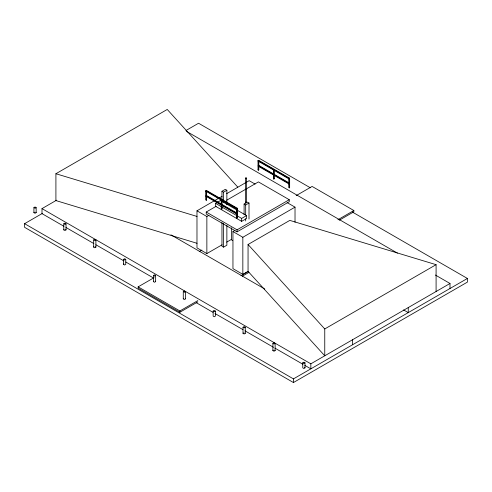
<?xml version="1.0" encoding="UTF-8"?>
<svg xmlns="http://www.w3.org/2000/svg" width="492" height="492" viewBox="0 0 492 492"><rect width="100%" height="100%" fill="white"/><g stroke="black" fill="none" stroke-linecap="round" stroke-linejoin="round"><path stroke-width="0.74" d="M33.917 207.606L35.037 206.96L36.156 207.606L36.156 212.63L35.037 213.276L33.917 212.63L33.917 207.606L35.037 208.251L36.156 207.606M33.917 212.63L34.249 212.175M63.788 223.755L64.907 223.11L66.026 223.755L66.026 229.875L64.907 230.52L63.788 229.875L63.788 223.755L64.907 224.401L66.026 223.755M63.788 229.875L64.12 229.42M93.665 239.905L94.778 239.26L95.897 239.905L95.897 247.119L94.778 247.765L93.665 247.119L93.665 239.905L94.778 240.551L95.897 239.905M93.665 247.119L93.99 246.664M123.535 259.346L124.654 258.7L125.767 259.346L125.767 264.37L124.654 265.016L123.535 264.37L123.535 259.346L124.654 259.991L125.767 259.346M123.535 264.37L123.861 263.909M153.406 275.495L154.525 274.85L155.644 275.495L155.644 281.615L154.525 282.26L153.406 281.615L153.406 275.495L154.525 276.141L155.644 275.495M153.406 281.615L153.732 281.16M183.276 291.645L184.395 291L185.515 291.645L185.515 298.859L184.395 299.505L183.276 298.859L183.276 291.645L184.395 292.291L185.515 291.645M183.276 298.859L183.602 298.404M213.147 311.085L214.266 310.44L215.385 311.085L215.385 316.104L214.266 316.75L213.147 316.104L213.147 311.085L214.266 311.731L215.385 311.085M243.017 327.235L244.137 326.59L245.256 327.235L245.256 333.355L244.137 334L243.017 333.355L243.017 327.235L244.137 327.881L245.256 327.235M243.017 333.355L243.349 332.893M272.888 343.385L274.007 342.739L275.126 343.385L275.126 350.599L274.007 351.245L272.888 350.599L272.888 343.385L274.007 344.031L275.126 343.385M272.888 350.599L273.22 350.144M302.764 362.819L303.878 362.173L304.997 362.819L304.997 367.844L303.878 368.49L302.764 367.844L302.764 362.819L303.878 363.465L304.997 362.819M197.046 243.3L55.91 200.576L55.91 173.731L167.243 109.458L237.765 187.108M63.954 226.314L41.998 213.633L41.998 208.614L56.574 200.195M352.278 211.99L467.4 278.46L467.4 282.113L293.441 382.542L24.6 227.329L24.6 223.675L42.527 213.325M185.939 130.528L198.559 123.246L310.354 187.79M206.228 190.625L206.622 190.853L206.622 199.986L205.834 199.986L205.834 190.853L206.462 190.441L237.304 208.245L237.304 208.792L205.988 190.718L205.988 191.265L236.83 209.069L236.83 208.522M258.81 161.481L258.81 169.851L258.417 170.078L258.017 169.851L258.017 160.724L258.651 160.312L289.487 178.116L289.487 178.664M205.988 191.265L206.622 190.853M258.177 161.136L289.013 178.934L289.013 178.387L258.177 160.583L258.177 161.136L258.651 160.312M258.017 169.851L258.81 169.851M221.96 201.954L221.96 191.265L225.281 189.346L226.867 190.256L226.867 204.764M221.96 191.265L223.546 192.175L226.867 190.256M222.052 244.807L206.861 253.577L196.978 247.87L196.978 210.804L222.077 196.308M226.701 193.639L249.161 180.675L255.096 184.094M274.228 175.712L274.228 178.756L273.835 178.983L273.435 178.756L273.435 169.623L273.835 169.396M215.558 203.362L220.459 200.533L246.553 215.594L246.553 218.516L241.652 221.351L215.558 206.283L215.558 203.362L241.652 218.423L246.553 215.594M226.707 200.213L258.417 181.905L289.253 199.709L289.253 201.72L237.064 231.849L206.228 214.045L206.228 212.034L216.136 206.314M196.978 210.804L206.861 216.511L208.842 215.367M222.04 208.885L221.646 209.112L221.646 199.98L221.252 199.752L221.252 208.885L222.04 208.885L222.04 199.752M273.435 178.756L274.228 178.756M244.1 214.733L244.1 204.045L247.421 202.126L249.007 203.042L249.007 219.075M237.064 208.43L237.458 208.657L237.458 217.784L237.064 218.017L236.67 217.784L236.67 208.657L237.304 208.245M289.253 178.301L289.647 178.528L289.647 187.655L289.253 187.882L288.859 187.655L288.859 178.528L289.487 178.116M236.67 208.657L237.458 208.657M289.013 178.934L289.647 178.528M244.1 204.045L245.686 204.961L249.007 203.042M289.013 183.411L289.487 183.135L289.487 183.682L289.013 183.959L258.177 166.155L258.177 165.607L289.013 183.411L289.013 183.959M236.67 217.784L237.064 217.556M248.122 271.301L242.839 274.351L232.956 268.644L232.956 231.572L234.936 230.428M197.821 301.891L179.894 312.242L138.147 288.134L138.147 286.861L154.082 277.66M199.229 251.59L201.886 250.059M296.172 195.625L312.106 186.425L353.853 210.527L353.853 211.806L339.246 220.238M206.228 212.034L237.064 229.838L289.253 199.709M226.677 242.138L231.302 239.469M221.96 222.562L221.96 246.228L223.546 247.144L226.867 245.225L226.867 225.373M232.956 231.572L242.839 237.279L295.022 207.15L295.022 222.279M248.054 244.493L324.757 328.951L324.757 355.79L248.054 271.338L248.054 244.493L289.806 220.391L436.09 264.671L436.09 291.516M138.147 286.861L179.894 310.962L197.821 300.612M240.982 275.698L248.282 271.479M337.918 219.727L353.853 210.527M242.31 276.209L248.946 272.371M324.757 328.951L436.09 264.671M41.998 208.614L310.839 363.828L450.002 283.478L450.002 288.503M24.6 223.675L293.441 378.889L467.4 278.46M55.91 173.731L197.046 216.455M258.417 160.497L258.81 160.724M258.017 160.724L258.417 160.952L258.417 170.078M273.435 169.623L273.835 169.851L273.835 178.983M288.859 178.528L289.253 178.756L289.253 187.882M258.651 165.33L288.835 182.76M186.486 131.339L397.431 253.128M435.365 275.028L450.002 283.478M287.119 202.587L295.022 207.15M205.834 190.853L206.228 191.081L206.228 200.213M236.646 212.888L206.462 195.465L206.462 196.013M403.594 309.917L408.255 312.605L408.255 307.586M206.228 199.752L206.622 199.986M221.252 208.885L221.646 209.112M232.753 240.588L231.449 239.838L231.449 227.778M170.921 234.838L264.751 289.007M65.953 227.464L93.898 243.602M95.897 244.752L123.849 260.889M125.841 262.039L153.793 278.177M196.382 302.764L213.018 312.371M215.016 313.527L242.962 329.658M244.961 330.815L273.57 347.334M274.905 348.102L302.851 364.24M304.849 365.39L310.839 368.846L310.839 363.828M304.671 367.389L304.997 367.844M274.8 350.144L275.126 350.599M244.93 332.893L245.256 333.355M185.183 298.404L185.515 298.859M155.312 281.16L155.644 281.615M95.571 246.664L95.897 247.119M65.7 229.42L66.026 229.875M35.83 212.175L36.156 212.63M352.586 339.72L352.586 344.744M293.441 378.889L293.441 382.542M274.228 169.623L274.228 174.193M246.597 178.116L246.597 202.587M245.686 204.961L245.686 214.881M245.686 218.7L245.686 220.988M245.403 178.116L245.403 202.587M242.839 237.279L242.839 274.351M241.652 218.423L241.652 221.351M237.064 208.885L237.064 218.017M237.064 229.838L237.064 231.849M223.546 192.175L223.546 202.101M223.546 223.479L223.546 247.144M206.861 216.511L206.861 253.577M206.462 190.441L206.462 190.988M179.894 310.962L179.894 312.242M246.16 202.15A0.615 0.357 0 0 1 246.504 202.698A0.615 0.357 0 0 1 245.496 202.698A0.615 0.357 0 0 1 245.84 202.15M236.83 213.54L205.988 195.736L205.988 196.283L236.83 214.088L236.83 213.54M245.563 178.461A0.615 0.357 0 0 0 246.597 178.301A0.615 0.357 0 0 0 245.84 177.864A0.615 0.357 0 0 0 245.563 178.461"/></g></svg>
